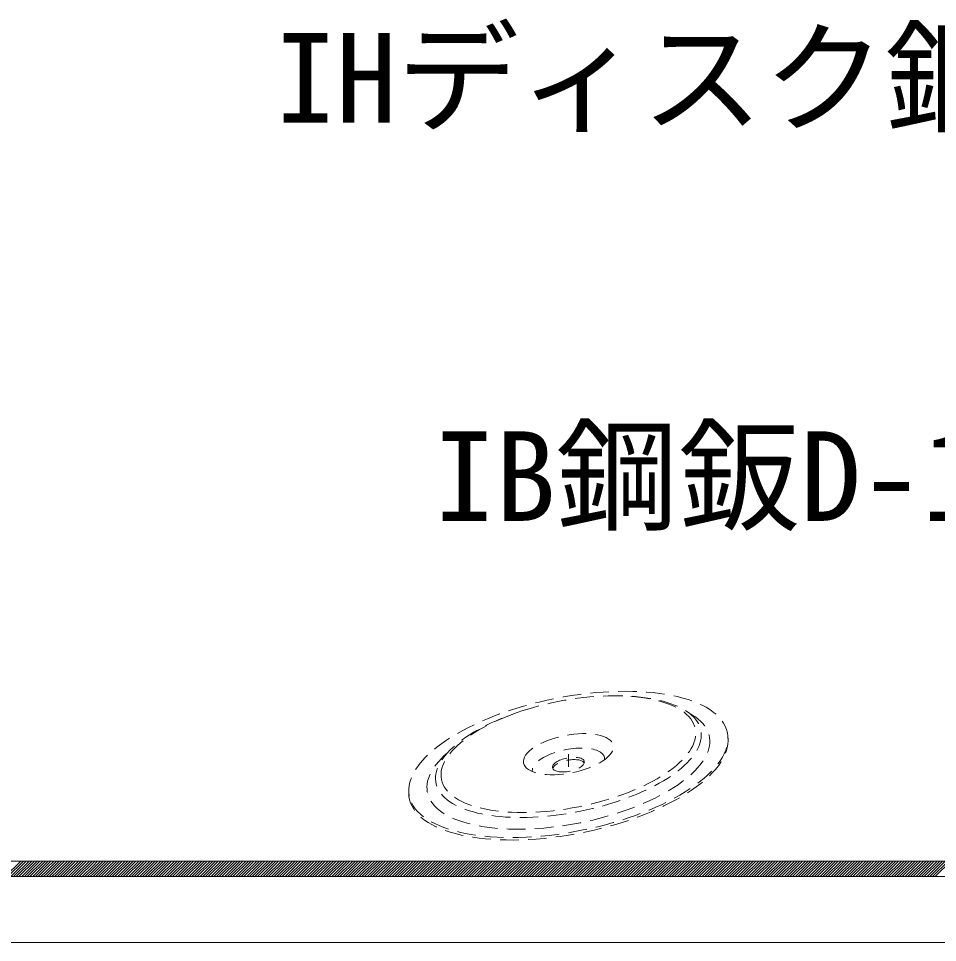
# Model space of a CAD drawing. Units: millimetres, scale not verified. Extents: x -840 to 840, y -594 to 594.
# Drawn here: x -576 to -457.6, y 125.9 to 245 of the extents above; entities that cross this region are included whole.
import ezdxf
from ezdxf.enums import TextEntityAlignment as Align

# ---------------------------------------------------------------- set-up
doc = ezdxf.new("R2010")
doc.units = ezdxf.units.MM
doc.header["$LTSCALE"] = 2
doc.linetypes.add('CHAIN1', pattern=[8, 5, -1, 1, -1])
doc.linetypes.add('DASHED1', pattern=[1.8, 1.2, -0.6])
for name, color, linetype, lineweight in [('0-2_タイトル文字', 5, 'Continuous', 9), ('0-6_断熱材', 4, 'Continuous', 9), ('0-9_基準線(IBｼｰﾄ)', 7, 'Continuous', 9), ('0-A_中心線', 2, 'CHAIN1', 9), ('0-D_部材(積層鋼板)', 7, 'Continuous', 9)]:
    doc.layers.add(name, color=color, linetype=linetype, lineweight=lineweight)
doc.styles.add('ＭＳ ゴシック', font='')
doc.styles.get('ＭＳ ゴシック').set_extended_font_data('MS Gothic')

msp = doc.modelspace()

# ---------------------------------------------------------------- linework, layer by layer
at = {"layer": '0-6_断熱材', "color": 7}
msp.add_line((-645.79, 125.915), (-413.11, 125.915), dxfattribs=at)
at = {"layer": '0-9_基準線(IBｼｰﾄ)'}
for p, q in [((-637.305, 136.4), (-159.305, 136.4)), ((-577.739, 134.4), (-575.739, 136.4)), ((-577.385, 134.4), (-575.385, 136.4)), ((-577.031, 134.4), (-575.031, 136.4)), ((-576.678, 134.4), (-574.678, 136.4)), ((-576.324, 134.4), (-574.324, 136.4)), ((-575.971, 134.4), (-573.971, 136.4)), ((-575.617, 134.4), (-573.617, 136.4)), ((-575.264, 134.4), (-573.264, 136.4)), ((-574.91, 134.4), (-572.91, 136.4)), ((-574.557, 134.4), (-572.557, 136.4)), ((-574.203, 134.4), (-572.376, 136.227)), ((-573.849, 134.4), (-572.376, 135.874)), ((-572.376, 136.227), (-572.203, 136.4)), ((-572.376, 135.874), (-571.849, 136.4)), ((-572.376, 135.52), (-571.496, 136.4)), ((-572.376, 135.167), (-571.142, 136.4)), ((-572.376, 134.813), (-571.043, 136.146)), ((-572.376, 134.46), (-571.043, 135.793)), ((-571.043, 136.146), (-570.789, 136.4)), ((-571.043, 135.793), (-570.435, 136.4)), ((-571.043, 135.439), (-570.082, 136.4)), ((-571.043, 135.086), (-569.728, 136.4)), ((-571.043, 134.732), (-569.375, 136.4)), ((-571.021, 134.4), (-569.021, 136.4)), ((-570.667, 134.4), (-568.667, 136.4)), ((-570.314, 134.4), (-568.314, 136.4)), ((-569.96, 134.4), (-567.96, 136.4)), ((-569.607, 134.4), (-567.607, 136.4)), ((-569.253, 134.4), (-567.253, 136.4)), ((-568.9, 134.4), (-566.9, 136.4)), ((-568.546, 134.4), (-566.546, 136.4)), ((-568.193, 134.4), (-566.429, 136.164)), ((-567.839, 134.4), (-566.429, 135.81)), ((-566.429, 136.164), (-566.193, 136.4)), ((-566.429, 135.81), (-565.839, 136.4)), ((-566.429, 135.457), (-565.485, 136.4)), ((-566.429, 135.103), (-565.132, 136.4)), ((-566.429, 134.75), (-564.778, 136.4)), ((-566.425, 134.4), (-564.425, 136.4)), ((-566.071, 134.4), (-564.071, 136.4)), ((-565.718, 134.4), (-563.718, 136.4)), ((-565.364, 134.4), (-563.364, 136.4)), ((-565.011, 134.4), (-563.011, 136.4)), ((-564.657, 134.4), (-562.657, 136.4)), ((-564.304, 134.4), (-562.304, 136.4)), ((-563.95, 134.4), (-561.95, 136.4)), ((-563.596, 134.4), (-561.596, 136.4)), ((-563.243, 134.4), (-561.243, 136.4)), ((-562.889, 134.4), (-560.889, 136.4)), ((-562.536, 134.4), (-560.536, 136.4)), ((-562.182, 134.4), (-560.182, 136.4)), ((-561.829, 134.4), (-559.829, 136.4)), ((-561.475, 134.4), (-559.475, 136.4)), ((-561.122, 134.4), (-559.122, 136.4)), ((-560.768, 134.4), (-558.768, 136.4)), ((-560.414, 134.4), (-558.414, 136.4)), ((-560.061, 134.4), (-558.061, 136.4)), ((-559.707, 134.4), (-557.707, 136.4)), ((-559.354, 134.4), (-557.354, 136.4)), ((-559, 134.4), (-557, 136.4)), ((-558.647, 134.4), (-556.647, 136.4)), ((-558.293, 134.4), (-556.293, 136.4)), ((-557.94, 134.4), (-555.94, 136.4)), ((-557.586, 134.4), (-555.586, 136.4)), ((-557.232, 134.4), (-555.232, 136.4)), ((-556.879, 134.4), (-554.879, 136.4)), ((-556.525, 134.4), (-554.525, 136.4)), ((-556.172, 134.4), (-554.172, 136.4)), ((-555.818, 134.4), (-553.818, 136.4)), ((-555.465, 134.4), (-553.465, 136.4)), ((-555.111, 134.4), (-553.111, 136.4)), ((-554.758, 134.4), (-552.758, 136.4)), ((-554.404, 134.4), (-552.404, 136.4)), ((-554.05, 134.4), (-552.05, 136.4)), ((-553.697, 134.4), (-551.697, 136.4)), ((-553.343, 134.4), (-551.343, 136.4)), ((-552.99, 134.4), (-550.99, 136.4)), ((-552.636, 134.4), (-550.636, 136.4)), ((-552.283, 134.4), (-550.283, 136.4)), ((-551.929, 134.4), (-549.929, 136.4)), ((-551.576, 134.4), (-549.576, 136.4)), ((-551.222, 134.4), (-549.222, 136.4)), ((-550.868, 134.4), (-548.868, 136.4)), ((-550.515, 134.4), (-548.515, 136.4)), ((-550.161, 134.4), (-548.161, 136.4)), ((-549.808, 134.4), (-547.808, 136.4)), ((-549.454, 134.4), (-547.454, 136.4)), ((-549.101, 134.4), (-547.101, 136.4)), ((-548.747, 134.4), (-546.747, 136.4)), ((-548.394, 134.4), (-546.394, 136.4)), ((-548.04, 134.4), (-546.04, 136.4)), ((-547.687, 134.4), (-545.687, 136.4)), ((-547.333, 134.4), (-545.333, 136.4)), ((-546.979, 134.4), (-544.979, 136.4)), ((-546.626, 134.4), (-544.626, 136.4)), ((-546.272, 134.4), (-544.272, 136.4)), ((-545.919, 134.4), (-543.919, 136.4)), ((-545.565, 134.4), (-543.565, 136.4)), ((-545.212, 134.4), (-543.212, 136.4)), ((-544.858, 134.4), (-542.858, 136.4)), ((-544.505, 134.4), (-542.505, 136.4)), ((-544.151, 134.4), (-542.151, 136.4)), ((-543.797, 134.4), (-541.797, 136.4)), ((-543.444, 134.4), (-541.444, 136.4)), ((-543.09, 134.4), (-541.09, 136.4)), ((-542.737, 134.4), (-540.737, 136.4)), ((-542.383, 134.4), (-540.383, 136.4)), ((-542.03, 134.4), (-540.03, 136.4)), ((-541.676, 134.4), (-539.676, 136.4)), ((-541.323, 134.4), (-539.323, 136.4)), ((-540.969, 134.4), (-538.969, 136.4)), ((-540.615, 134.4), (-538.615, 136.4)), ((-540.262, 134.4), (-538.262, 136.4)), ((-539.908, 134.4), (-537.908, 136.4)), ((-539.555, 134.4), (-537.555, 136.4)), ((-539.201, 134.4), (-537.201, 136.4)), ((-538.848, 134.4), (-536.848, 136.4)), ((-538.494, 134.4), (-536.494, 136.4)), ((-538.141, 134.4), (-536.141, 136.4)), ((-537.787, 134.4), (-535.787, 136.4)), ((-537.433, 134.4), (-535.433, 136.4)), ((-537.08, 134.4), (-535.08, 136.4)), ((-536.726, 134.4), (-534.726, 136.4)), ((-536.373, 134.4), (-534.373, 136.4)), ((-536.019, 134.4), (-534.019, 136.4)), ((-535.666, 134.4), (-533.666, 136.4)), ((-535.312, 134.4), (-533.312, 136.4)), ((-534.959, 134.4), (-532.959, 136.4)), ((-534.605, 134.4), (-532.605, 136.4)), ((-534.251, 134.4), (-532.251, 136.4)), ((-533.898, 134.4), (-531.898, 136.4)), ((-533.544, 134.4), (-531.544, 136.4)), ((-533.191, 134.4), (-531.191, 136.4)), ((-532.837, 134.4), (-530.837, 136.4)), ((-532.484, 134.4), (-530.484, 136.4)), ((-532.13, 134.4), (-530.13, 136.4)), ((-531.777, 134.4), (-529.777, 136.4)), ((-531.423, 134.4), (-529.423, 136.4)), ((-531.069, 134.4), (-529.069, 136.4)), ((-530.716, 134.4), (-528.716, 136.4)), ((-530.362, 134.4), (-528.362, 136.4)), ((-530.009, 134.4), (-528.009, 136.4)), ((-529.655, 134.4), (-527.655, 136.4)), ((-529.302, 134.4), (-527.302, 136.4)), ((-528.948, 134.4), (-526.948, 136.4)), ((-528.595, 134.4), (-526.595, 136.4)), ((-528.241, 134.4), (-526.241, 136.4)), ((-527.888, 134.4), (-525.888, 136.4)), ((-527.534, 134.4), (-525.534, 136.4)), ((-527.18, 134.4), (-525.18, 136.4)), ((-526.827, 134.4), (-524.827, 136.4)), ((-526.473, 134.4), (-524.473, 136.4)), ((-526.12, 134.4), (-524.12, 136.4)), ((-525.766, 134.4), (-523.766, 136.4)), ((-525.413, 134.4), (-523.413, 136.4)), ((-525.059, 134.4), (-523.059, 136.4)), ((-524.706, 134.4), (-522.706, 136.4)), ((-524.352, 134.4), (-522.352, 136.4)), ((-523.998, 134.4), (-521.998, 136.4)), ((-523.645, 134.4), (-521.645, 136.4)), ((-523.291, 134.4), (-521.291, 136.4)), ((-522.938, 134.4), (-520.938, 136.4)), ((-522.584, 134.4), (-520.584, 136.4)), ((-522.231, 134.4), (-520.231, 136.4)), ((-521.877, 134.4), (-519.877, 136.4)), ((-521.524, 134.4), (-519.524, 136.4)), ((-521.17, 134.4), (-519.17, 136.4)), ((-520.816, 134.4), (-518.816, 136.4)), ((-520.463, 134.4), (-518.463, 136.4)), ((-520.109, 134.4), (-518.109, 136.4)), ((-519.756, 134.4), (-517.756, 136.4)), ((-519.402, 134.4), (-517.402, 136.4)), ((-519.049, 134.4), (-517.049, 136.4)), ((-518.695, 134.4), (-516.695, 136.4)), ((-518.342, 134.4), (-516.342, 136.4)), ((-517.988, 134.4), (-515.988, 136.4)), ((-517.634, 134.4), (-515.634, 136.4)), ((-517.281, 134.4), (-515.281, 136.4)), ((-516.927, 134.4), (-514.927, 136.4)), ((-516.574, 134.4), (-514.574, 136.4)), ((-516.22, 134.4), (-514.22, 136.4)), ((-515.867, 134.4), (-513.867, 136.4)), ((-515.513, 134.4), (-513.513, 136.4)), ((-515.16, 134.4), (-513.16, 136.4)), ((-514.806, 134.4), (-512.806, 136.4)), ((-514.452, 134.4), (-512.452, 136.4)), ((-514.099, 134.4), (-512.099, 136.4)), ((-513.745, 134.4), (-511.745, 136.4)), ((-513.392, 134.4), (-511.392, 136.4)), ((-513.038, 134.4), (-511.038, 136.4)), ((-512.685, 134.4), (-510.685, 136.4)), ((-512.331, 134.4), (-510.331, 136.4)), ((-511.978, 134.4), (-509.978, 136.4)), ((-511.624, 134.4), (-509.624, 136.4)), ((-511.271, 134.4), (-509.271, 136.4)), ((-510.917, 134.4), (-508.917, 136.4)), ((-510.563, 134.4), (-508.563, 136.4)), ((-510.21, 134.4), (-508.21, 136.4)), ((-509.856, 134.4), (-507.856, 136.4)), ((-509.503, 134.4), (-507.503, 136.4)), ((-509.149, 134.4), (-507.149, 136.4)), ((-508.796, 134.4), (-506.796, 136.4)), ((-508.442, 134.4), (-506.442, 136.4)), ((-508.089, 134.4), (-506.089, 136.4)), ((-507.735, 134.4), (-505.735, 136.4)), ((-507.381, 134.4), (-505.381, 136.4)), ((-507.028, 134.4), (-505.028, 136.4)), ((-506.674, 134.4), (-504.674, 136.4)), ((-506.321, 134.4), (-504.321, 136.4)), ((-505.967, 134.4), (-503.967, 136.4)), ((-505.614, 134.4), (-503.614, 136.4)), ((-505.26, 134.4), (-503.26, 136.4)), ((-504.907, 134.4), (-502.907, 136.4)), ((-504.553, 134.4), (-502.553, 136.4)), ((-504.199, 134.4), (-502.199, 136.4)), ((-503.846, 134.4), (-501.846, 136.4)), ((-503.492, 134.4), (-501.492, 136.4)), ((-503.139, 134.4), (-501.139, 136.4)), ((-502.785, 134.4), (-500.785, 136.4)), ((-502.432, 134.4), (-500.432, 136.4)), ((-502.078, 134.4), (-500.078, 136.4)), ((-501.725, 134.4), (-499.725, 136.4)), ((-501.371, 134.4), (-499.371, 136.4)), ((-501.017, 134.4), (-499.017, 136.4)), ((-500.664, 134.4), (-498.664, 136.4)), ((-500.31, 134.4), (-498.31, 136.4)), ((-499.957, 134.4), (-497.957, 136.4)), ((-499.603, 134.4), (-497.603, 136.4)), ((-499.25, 134.4), (-497.25, 136.4)), ((-498.896, 134.4), (-496.896, 136.4)), ((-498.543, 134.4), (-496.543, 136.4)), ((-498.189, 134.4), (-496.189, 136.4)), ((-497.835, 134.4), (-495.835, 136.4)), ((-497.482, 134.4), (-495.482, 136.4)), ((-497.128, 134.4), (-495.128, 136.4)), ((-496.775, 134.4), (-494.775, 136.4)), ((-496.421, 134.4), (-494.421, 136.4)), ((-496.068, 134.4), (-494.068, 136.4)), ((-495.714, 134.4), (-493.714, 136.4)), ((-495.361, 134.4), (-493.361, 136.4)), ((-495.007, 134.4), (-493.007, 136.4)), ((-494.653, 134.4), (-492.653, 136.4)), ((-494.3, 134.4), (-492.3, 136.4)), ((-493.946, 134.4), (-491.946, 136.4)), ((-493.593, 134.4), (-491.593, 136.4)), ((-493.239, 134.4), (-491.239, 136.4)), ((-492.886, 134.4), (-490.886, 136.4)), ((-492.532, 134.4), (-490.532, 136.4)), ((-492.179, 134.4), (-490.179, 136.4)), ((-491.825, 134.4), (-489.825, 136.4)), ((-491.472, 134.4), (-489.472, 136.4)), ((-491.118, 134.4), (-489.118, 136.4)), ((-490.764, 134.4), (-488.764, 136.4)), ((-490.411, 134.4), (-488.411, 136.4)), ((-490.057, 134.4), (-488.057, 136.4)), ((-489.704, 134.4), (-487.704, 136.4)), ((-489.35, 134.4), (-487.35, 136.4)), ((-488.997, 134.4), (-486.997, 136.4)), ((-488.643, 134.4), (-486.643, 136.4)), ((-488.29, 134.4), (-486.29, 136.4)), ((-487.936, 134.4), (-485.936, 136.4)), ((-487.582, 134.4), (-485.582, 136.4)), ((-487.229, 134.4), (-485.229, 136.4)), ((-486.875, 134.4), (-484.875, 136.4)), ((-486.522, 134.4), (-484.522, 136.4)), ((-486.168, 134.4), (-484.168, 136.4)), ((-485.815, 134.4), (-483.815, 136.4)), ((-485.461, 134.4), (-483.461, 136.4)), ((-485.108, 134.4), (-483.108, 136.4)), ((-484.754, 134.4), (-482.754, 136.4)), ((-484.4, 134.4), (-482.4, 136.4)), ((-484.047, 134.4), (-482.047, 136.4)), ((-483.693, 134.4), (-481.693, 136.4)), ((-483.34, 134.4), (-481.34, 136.4)), ((-482.986, 134.4), (-480.986, 136.4)), ((-482.633, 134.4), (-480.633, 136.4)), ((-482.279, 134.4), (-480.279, 136.4)), ((-481.926, 134.4), (-479.926, 136.4)), ((-481.572, 134.4), (-479.572, 136.4)), ((-481.218, 134.4), (-479.218, 136.4)), ((-480.865, 134.4), (-478.865, 136.4)), ((-480.511, 134.4), (-478.511, 136.4)), ((-480.158, 134.4), (-478.158, 136.4)), ((-479.804, 134.4), (-477.804, 136.4)), ((-479.451, 134.4), (-477.451, 136.4)), ((-479.097, 134.4), (-477.097, 136.4)), ((-478.744, 134.4), (-476.744, 136.4)), ((-478.39, 134.4), (-476.39, 136.4)), ((-478.036, 134.4), (-476.036, 136.4)), ((-477.683, 134.4), (-475.683, 136.4)), ((-477.329, 134.4), (-475.329, 136.4)), ((-476.976, 134.4), (-474.976, 136.4)), ((-476.622, 134.4), (-474.622, 136.4)), ((-476.269, 134.4), (-474.269, 136.4)), ((-475.915, 134.4), (-473.915, 136.4)), ((-475.562, 134.4), (-473.562, 136.4)), ((-475.208, 134.4), (-473.208, 136.4)), ((-474.855, 134.4), (-472.855, 136.4)), ((-474.501, 134.4), (-472.501, 136.4)), ((-474.147, 134.4), (-472.147, 136.4)), ((-473.794, 134.4), (-471.794, 136.4)), ((-473.44, 134.4), (-471.44, 136.4)), ((-473.087, 134.4), (-471.087, 136.4)), ((-472.733, 134.4), (-470.733, 136.4)), ((-472.38, 134.4), (-470.38, 136.4)), ((-472.026, 134.4), (-470.026, 136.4)), ((-471.673, 134.4), (-469.673, 136.4)), ((-471.319, 134.4), (-469.319, 136.4)), ((-470.965, 134.4), (-468.965, 136.4)), ((-470.612, 134.4), (-468.612, 136.4)), ((-470.258, 134.4), (-468.258, 136.4)), ((-469.905, 134.4), (-467.905, 136.4)), ((-469.551, 134.4), (-467.551, 136.4)), ((-469.198, 134.4), (-467.198, 136.4)), ((-468.844, 134.4), (-466.844, 136.4)), ((-468.491, 134.4), (-466.491, 136.4)), ((-468.137, 134.4), (-466.137, 136.4)), ((-467.783, 134.4), (-465.783, 136.4)), ((-467.43, 134.4), (-465.43, 136.4)), ((-467.076, 134.4), (-465.076, 136.4)), ((-466.723, 134.4), (-464.723, 136.4)), ((-466.369, 134.4), (-464.369, 136.4)), ((-466.016, 134.4), (-464.016, 136.4)), ((-465.662, 134.4), (-463.662, 136.4)), ((-465.309, 134.4), (-463.309, 136.4)), ((-464.955, 134.4), (-462.955, 136.4)), ((-464.601, 134.4), (-462.601, 136.4)), ((-464.248, 134.4), (-462.248, 136.4)), ((-463.894, 134.4), (-461.894, 136.4)), ((-463.541, 134.4), (-461.541, 136.4)), ((-463.187, 134.4), (-461.187, 136.4)), ((-462.834, 134.4), (-460.834, 136.4)), ((-462.48, 134.4), (-460.48, 136.4)), ((-462.127, 134.4), (-460.127, 136.4)), ((-461.773, 134.4), (-459.773, 136.4)), ((-461.419, 134.4), (-459.419, 136.4)), ((-461.066, 134.4), (-459.066, 136.4)), ((-460.712, 134.4), (-458.712, 136.4)), ((-460.359, 134.4), (-458.359, 136.4)), ((-460.005, 134.4), (-458.005, 136.4)), ((-459.652, 134.4), (-457.652, 136.4)), ((-459.298, 134.4), (-457.298, 136.4)), ((-458.945, 134.4), (-456.945, 136.4)), ((-458.591, 134.4), (-456.591, 136.4)), ((-458.237, 134.4), (-456.237, 136.4)), ((-457.884, 134.4), (-455.884, 136.4)), ((-573.496, 134.4), (-572.376, 135.52)), ((-573.142, 134.4), (-572.376, 135.167)), ((-572.789, 134.4), (-572.376, 134.813)), ((-572.082, 134.4), (-571.043, 135.439)), ((-571.728, 134.4), (-571.043, 135.086)), ((-571.375, 134.4), (-571.043, 134.732)), ((-567.485, 134.4), (-566.429, 135.457)), ((-567.132, 134.4), (-566.429, 135.103)), ((-566.778, 134.4), (-566.429, 134.75)), ((-637.305, 134.4), (-159.305, 134.4)), ((-572.435, 134.4), (-572.376, 134.46))]:
    msp.add_line(p, q, dxfattribs=at)
at = {"layer": '0-A_中心線'}
msp.add_line((-505.163, 150.183), (-505.163, 148.543), dxfattribs=at)
at = {"layer": '0-D_部材(積層鋼板)', "color": 134, "linetype": 'DASHED1'}
for p, q in [((-484.59, 151.91), (-484.59, 152.23)), ((-525.736, 145.495), (-525.736, 145.175))]:
    msp.add_line(p, q, dxfattribs=at)
for centre, major_axis in [((-505.163, 148.863), (-20.503, -4.078)), ((-505.163, 150.183), (-16.363, -3.255)), ((-505.163, 150.183), (-5.781, -1.15)), ((-505.163, 148.836), (-2.05, -0.408))]:
    msp.add_ellipse(centre, major_axis=major_axis, ratio=0.414214, dxfattribs=at)
for centre, major_axis, start_param, end_param in [((-505.163, 149.863), (-17.073, -3.396), 4.9328437, 10.6107065), ((-505.163, 148.863), (-18.168, -3.614), 5.6542723, 9.8892779), ((-505.163, 148.543), (-20.503, -4.078), 6.2009788, 9.3425714), ((-505.163, 148.836), (-4.642, -0.923), 2.9897479, 6.2706171), ((-505.163, 148.543), (-2.05, -0.408), 3.2270078, 6.0333571)]:
    msp.add_ellipse(centre, major_axis=major_axis, ratio=0.414214, start_param=start_param, end_param=end_param, dxfattribs=at)

# ---------------------------------------------------------------- texts
at = {"layer": '0-2_タイトル文字', "color": 7, "style": 'ＭＳ ゴシック'}
for s, p in [('IHディスク鋼板 融着部径φ65', (-542.974, 228.09)), ('IB鋼鈑D-110', (-522.471, 176.774))]:
    msp.add_text(s, height=11.54, dxfattribs=at).set_placement(p, align=Align.BOTTOM_LEFT)

doc.saveas('drawing.dxf')
